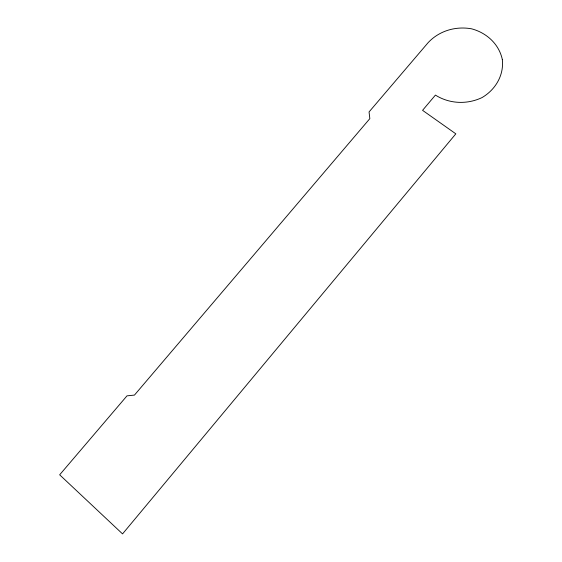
<?xml version="1.0" encoding="UTF-8"?>
<svg xmlns="http://www.w3.org/2000/svg" width="562" height="562" viewBox="0 0 562 562"><rect width="100%" height="100%" fill="white"/><g stroke="black" fill="none" stroke-linecap="round" stroke-linejoin="round"><path stroke-width="0.84" d="M502.33 59.544C504.079 75.287 495.424 89.772 481.985 97.605C467.029 104.687 449.481 103.935 435.417 95.097L422.568 110.342L455.838 133.833L122.544 533.9L59.67 474.813L126.991 395.852L134.466 395.086L369.838 118.638L369.058 111.936L428.202 42.564C439.315 30.755 455.719 25.971 471.56 28.81C486.587 32.786 499.035 44.054 502.33 59.544"/></g></svg>
